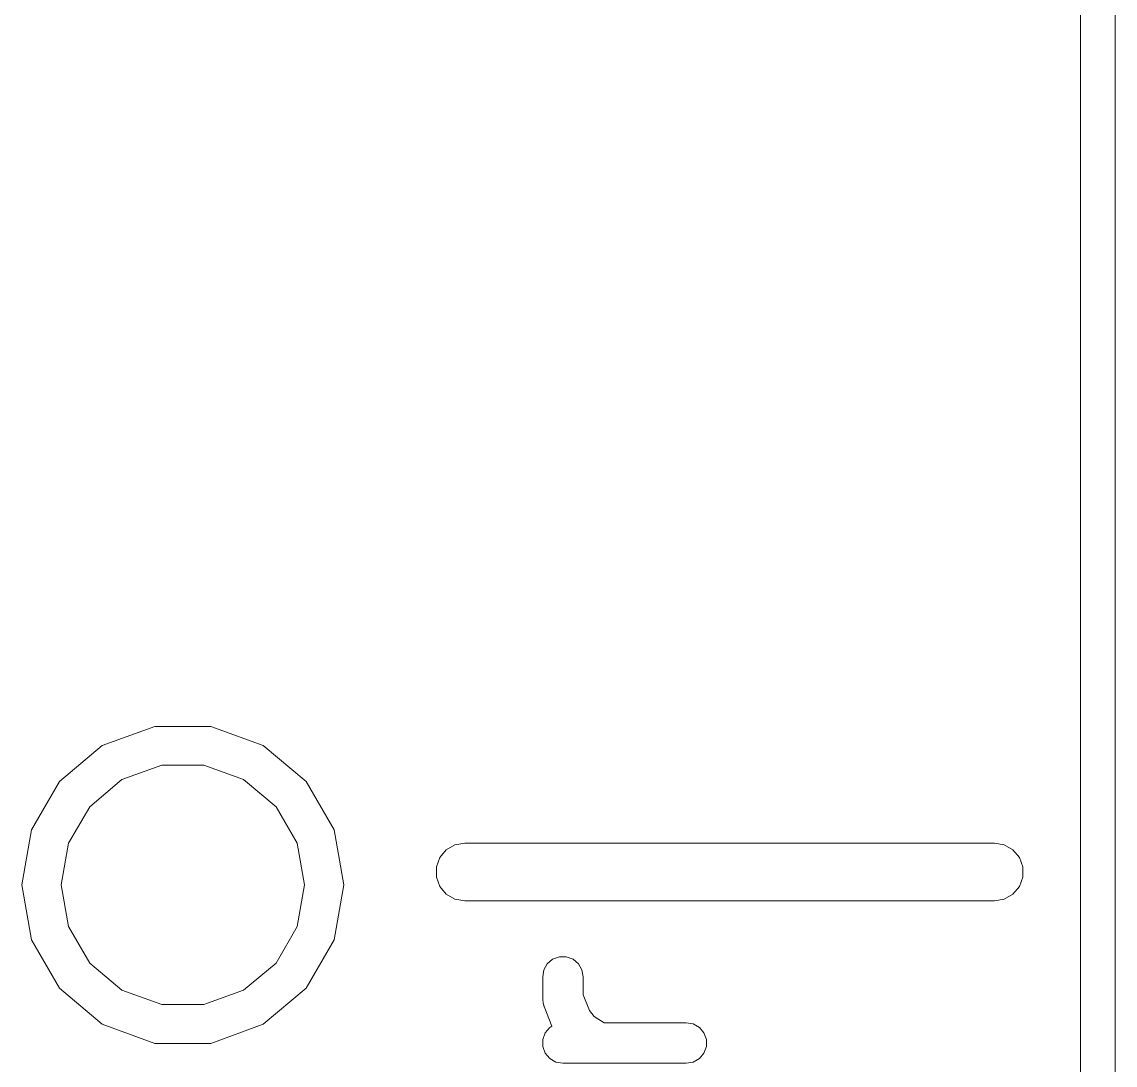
# Model space of a CAD drawing. Extents: x 77.7 to 126.3, y -111.6 to -68.4.
# Drawn here: x 121.606 to 126.325, y -94.504 to -90 of the extents above; entities that cross this region are included whole.
import ezdxf

# ---------------------------------------------------------------- set-up
doc = ezdxf.new("R2010")
doc.units = 0
doc.header["$MEASUREMENT"] = 0
doc.layers.add('BLACK', color=7, linetype='CONTINUOUS', lineweight=5, true_color=0xffffff)
doc.layers.add('CYAN3', color=131, linetype='CONTINUOUS', lineweight=5, true_color=0x7fffff)

msp = doc.modelspace()

# ---------------------------------------------------------------- linework, layer by layer
at = {"layer": 'BLACK', "linetype": 'CONTINUOUS'}
for p, q in [((123.4101, -93.6079), (123.4371, -93.5747)), ((123.4371, -93.5747), (123.4751, -93.553)), ((123.4751, -93.553), (123.5181, -93.5454)), ((123.5181, -93.5454), (125.8041, -93.5454)), ((125.8041, -93.5454), (125.8461, -93.553)), ((125.8461, -93.553), (125.8841, -93.5747)), ((125.8841, -93.5747), (125.9121, -93.6079)), ((123.3951, -93.6487), (123.4101, -93.6079)), ((125.9121, -93.6079), (125.9271, -93.6487)), ((123.3951, -93.6921), (123.3951, -93.6487)), ((125.9271, -93.6487), (125.9271, -93.6921)), ((123.4101, -93.7329), (123.3951, -93.6921)), ((125.9271, -93.6921), (125.9121, -93.7329)), ((123.4371, -93.7662), (123.4101, -93.7329)), ((123.4751, -93.7879), (123.4371, -93.7662)), ((125.8841, -93.7662), (125.8461, -93.7879)), ((125.9121, -93.7329), (125.8841, -93.7662)), ((123.5181, -93.7954), (123.4751, -93.7879)), ((125.8041, -93.7954), (123.5181, -93.7954)), ((125.8461, -93.7879), (125.8041, -93.7954)), ((123.8741, -94.0669), (123.8971, -94.0474)), ((123.8971, -94.0474), (123.9261, -94.037)), ((123.9261, -94.037), (123.9561, -94.037)), ((123.9561, -94.037), (123.9851, -94.0474)), ((123.9851, -94.0474), (124.0081, -94.0669)), ((123.8541, -94.1231), (123.8591, -94.0932)), ((123.8591, -94.0932), (123.8741, -94.0669)), ((124.0081, -94.0669), (124.0231, -94.0932)), ((124.0231, -94.0932), (124.0291, -94.1231)), ((123.8541, -94.2184), (123.8541, -94.1231)), ((124.0291, -94.1231), (124.0291, -94.2015)), ((123.8541, -94.2198), (123.8541, -94.2184)), ((123.8541, -94.2211), (123.8541, -94.2198)), ((123.8561, -94.2347), (123.8541, -94.2211)), ((123.8591, -94.2483), (123.8561, -94.2347)), ((124.0291, -94.2015), (124.0561, -94.2691)), ((123.8601, -94.2495), (123.8591, -94.2483)), ((123.8601, -94.2509), (123.8601, -94.2495)), ((123.8941, -94.3365), (123.8601, -94.2509)), ((124.0561, -94.2691), (124.0761, -94.2949)), ((124.0761, -94.2949), (124.1191, -94.3214)), ((124.1191, -94.3214), (124.4741, -94.3214)), ((124.4741, -94.3214), (124.5041, -94.3266)), ((124.5041, -94.3266), (124.5311, -94.3418)), ((123.8551, -94.3937), (123.8651, -94.3651)), ((123.8651, -94.3651), (123.8851, -94.3418)), ((123.8851, -94.3418), (123.8941, -94.3365)), ((124.5311, -94.3418), (124.5501, -94.3651)), ((124.5501, -94.3651), (124.5611, -94.3937)), ((123.8551, -94.4241), (123.8551, -94.3937)), ((123.8651, -94.4526), (123.8551, -94.4241)), ((124.5611, -94.4241), (124.5501, -94.4526)), ((124.5611, -94.3937), (124.5611, -94.4241)), ((123.8851, -94.4759), (123.8651, -94.4526)), ((124.5501, -94.4526), (124.5311, -94.4759)), ((123.9111, -94.4911), (123.8851, -94.4759)), ((123.9411, -94.4964), (123.9111, -94.4911)), ((124.4741, -94.4964), (123.9411, -94.4964)), ((124.5041, -94.4911), (124.4741, -94.4964)), ((124.5311, -94.4759), (124.5041, -94.4911))]:
    msp.add_line(p, q, dxfattribs=at)
at = {"layer": 'CYAN3', "linetype": 'CONTINUOUS'}
for p, q in [((126.175, -106.497), (126.175, -73.5028)), ((126.325, -73.4934), (126.325, -106.507)), ((121.953, -93.1241), (122.18, -93.0416)), ((122.18, -93.0416), (122.422, -93.0416)), ((122.422, -93.0416), (122.648, -93.1241)), ((121.769, -93.2793), (121.953, -93.1241)), ((122.648, -93.1241), (122.833, -93.2793)), ((122.21, -93.209), (122.038, -93.2713)), ((122.392, -93.209), (122.21, -93.209)), ((122.563, -93.2713), (122.392, -93.209)), ((121.648, -93.4883), (121.769, -93.2793)), ((122.038, -93.2713), (121.899, -93.3885)), ((122.703, -93.3885), (122.563, -93.2713)), ((122.833, -93.2793), (122.954, -93.4883)), ((121.899, -93.3885), (121.808, -93.5464)), ((122.794, -93.5464), (122.703, -93.3885)), ((121.606, -93.726), (121.648, -93.4883)), ((122.954, -93.4883), (122.996, -93.726)), ((121.808, -93.5464), (121.776, -93.726)), ((122.826, -93.726), (122.794, -93.5464)), ((121.648, -93.9637), (121.606, -93.726)), ((121.776, -93.726), (121.808, -93.9056)), ((122.794, -93.9056), (122.826, -93.726)), ((122.996, -93.726), (122.954, -93.9637)), ((121.808, -93.9056), (121.899, -94.0635)), ((122.703, -94.0635), (122.794, -93.9056)), ((121.769, -94.1727), (121.648, -93.9637)), ((122.954, -93.9637), (122.833, -94.1727)), ((121.899, -94.0635), (122.038, -94.1807)), ((122.563, -94.1807), (122.703, -94.0635)), ((121.953, -94.3279), (121.769, -94.1727)), ((122.038, -94.1807), (122.21, -94.243)), ((122.392, -94.243), (122.563, -94.1807)), ((122.833, -94.1727), (122.648, -94.3279)), ((122.21, -94.243), (122.392, -94.243)), ((122.18, -94.4104), (121.953, -94.3279)), ((122.648, -94.3279), (122.422, -94.4104)), ((122.422, -94.4104), (122.18, -94.4104))]:
    msp.add_line(p, q, dxfattribs=at)

doc.saveas('drawing.dxf')
